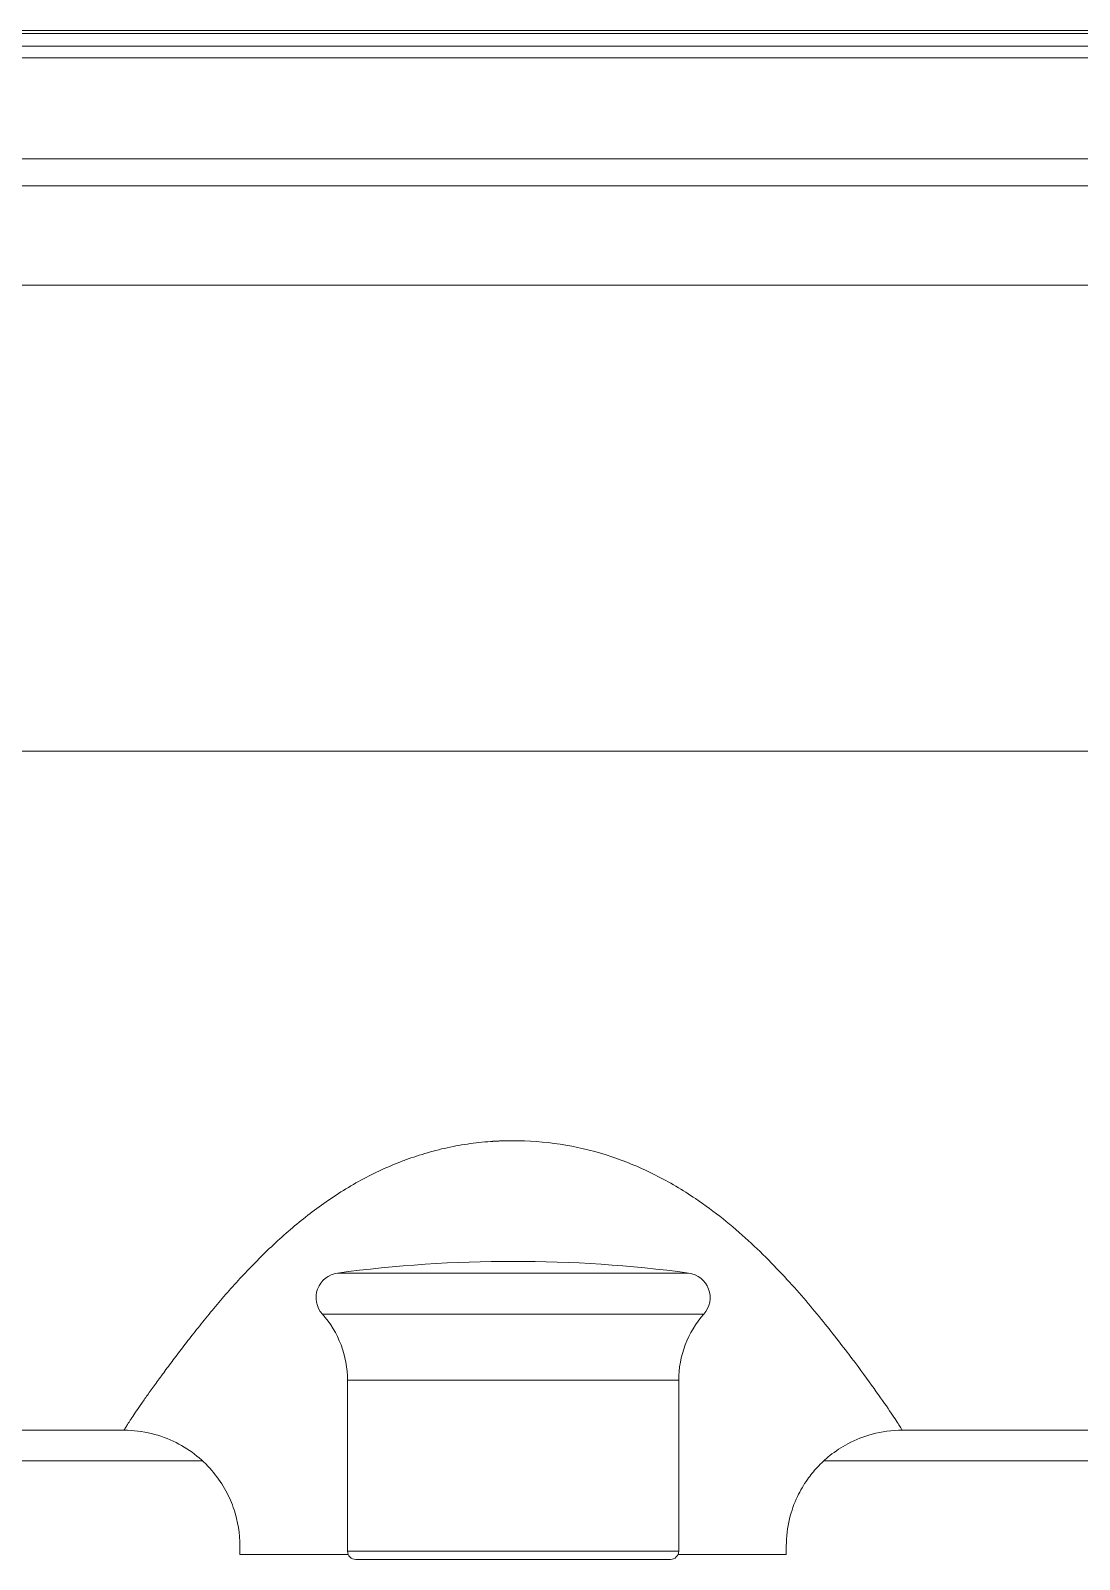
# Model space of a CAD drawing. Extents: x 1151 to 2280, y 0 to 827.
# Drawn here: x 1415.9 to 1479.2, y 213 to 305.4 of the extents above; entities that cross this region are included whole.
import ezdxf

# ---------------------------------------------------------------- set-up
doc = ezdxf.new("R2010")
doc.units = 0
doc.header["$LTSCALE"] = 10
doc.header["$MEASUREMENT"] = 0
doc.layers.add('1', color=7, linetype='CONTINUOUS')
doc.layers.add('20', color=7, linetype='CONTINUOUS', true_color=0xffffff)

msp = doc.modelspace()

# ---------------------------------------------------------------- linework, layer by layer
at = {"layer": '1', "color": 7, "linetype": 'Continuous', "lineweight": 18}
for p, q in [((1530.027, 305.358), (1360.027, 305.358)), ((1534.527, 295.979), (1355.527, 295.979)), ((1435.027, 213.534), (1435.027, 223.853)), ((1455.027, 213.534), (1455.027, 223.853)), ((1426.231, 218.979), (1377.027, 218.979)), ((1513.027, 218.979), (1463.807, 218.979)), ((1435.527, 213.034), (1454.527, 213.034))]:
    msp.add_line(p, q, dxfattribs=at)
at = {"layer": '1', "color": 7, "linetype": 'Continuous', "lineweight": 13}
for p, q in [((1530.027, 305.179), (1360.027, 305.179)), ((1360.027, 304.413), (1530.027, 304.413)), ((1530.027, 303.709), (1360.027, 303.709)), ((1355.527, 297.617), (1534.527, 297.617)), ((1534.527, 289.979), (1355.527, 289.979)), ((1434.428, 230.329), (1455.625, 230.329)), ((1433.507, 227.844), (1456.547, 227.844)), ((1435.027, 223.853), (1455.027, 223.853)), ((1435.027, 213.534), (1455.027, 213.534))]:
    msp.add_line(p, q, dxfattribs=at)
at = {"layer": '1', "color": 7, "linetype": 'Continuous', "lineweight": 18}
for centre, radius, start, end in [((1445.027, 151.034), 80, 90, 97.61316), ((1445.027, 151.034), 80, 82.38684, 90), ((1434.627, 228.842), 1.5, 97.61316, 221.69755), ((1455.427, 228.842), 1.5, 318.30245, 82.38684), ((1429.027, 223.853), 6, 0, 41.69755), ((1461.027, 223.853), 6, 138.30245, 180), ((1435.527, 213.534), 0.5, 180, 270), ((1454.527, 213.534), 0.5, 270, 0)]:
    msp.add_arc(centre, radius, start, end, dxfattribs=at)
at = {"layer": '20', "color": 7, "linetype": 'Continuous', "lineweight": 18}
for p, q in [((1531.027, 261.834), (1363.027, 261.834)), ((1363.027, 220.834), (1421.527, 220.834)), ((1468.527, 220.834), (1531.027, 220.834)), ((1428.527, 213.834), (1428.527, 213.334)), ((1435.068, 213.334), (1428.527, 213.334)), ((1461.527, 213.334), (1454.984, 213.334)), ((1461.527, 213.334), (1461.527, 213.834))]:
    msp.add_line(p, q, dxfattribs=at)
at = {"layer": '20', "color": 7, "linetype": 'Continuous', "lineweight": 13}
msp.add_open_spline([(1421.527, 220.834), (1421.527, 220.834), (1421.527, 220.834), (1421.527, 220.836), (1421.529, 220.838), (1421.53, 220.841), (1421.533, 220.845), (1421.535, 220.85), (1421.539, 220.855), (1421.542, 220.862), (1421.547, 220.869), (1421.551, 220.877), (1421.557, 220.886), (1421.563, 220.896), (1421.569, 220.907), (1421.576, 220.918), (1421.583, 220.931), (1421.591, 220.944), (1421.599, 220.958), (1421.608, 220.972), (1421.617, 220.988), (1421.627, 221.004), (1421.653, 221.046), (1421.701, 221.122), (1421.782, 221.25), (1421.878, 221.4), (1422.028, 221.628), (1422.255, 221.966), (1422.592, 222.456), (1422.993, 223.027), (1423.38, 223.566), (1423.72, 224.034), (1423.991, 224.403), (1424.277, 224.788), (1424.678, 225.323), (1425.213, 226.024), (1425.908, 226.912), (1426.653, 227.833), (1427.452, 228.784), (1428.298, 229.744), (1429.204, 230.717), (1430.162, 231.679), (1431.172, 232.617), (1432.215, 233.503), (1433.311, 234.346), (1434.464, 235.136), (1435.673, 235.861), (1436.913, 236.499), (1437.98, 236.959), (1438.853, 237.281), (1439.523, 237.5), (1440.199, 237.694), (1440.881, 237.863), (1441.571, 238.005), (1442.266, 238.122), (1442.965, 238.213), (1443.458, 238.257), (1443.74, 238.277), (1443.812, 238.282), (1443.883, 238.286), (1443.955, 238.291), (1444.026, 238.294), (1444.098, 238.298), (1444.169, 238.301), (1444.241, 238.305), (1444.312, 238.307), (1444.384, 238.31), (1444.455, 238.312), (1444.526, 238.314), (1444.598, 238.316), (1444.669, 238.318), (1444.741, 238.319), (1444.812, 238.32), (1444.884, 238.32), (1444.955, 238.321), (1445.003, 238.321), (1445.027, 238.321)], degree=3, knots=[0, 0, 0, 0, 0.003279, 0.006549, 0.009812, 0.013067, 0.016314, 0.019553, 0.022784, 0.026008, 0.029224, 0.032432, 0.035633, 0.038827, 0.042012, 0.045191, 0.048362, 0.051525, 0.054682, 0.057831, 0.060973, 0.064108, 0.067236, 0.084212, 0.101102, 0.117916, 0.134662, 0.168164, 0.201984, 0.236191, 0.270852, 0.288278, 0.305793, 0.323404, 0.341118, 0.376492, 0.41185, 0.447506, 0.482761, 0.518498, 0.553451, 0.589629, 0.624876, 0.659299, 0.693008, 0.728193, 0.762688, 0.796656, 0.830272, 0.847441, 0.864543, 0.881601, 0.898642, 0.915733, 0.932813, 0.949909, 0.967045, 0.968783, 0.97052, 0.972257, 0.973993, 0.975729, 0.977464, 0.979199, 0.980934, 0.982669, 0.984403, 0.986136, 0.98787, 0.989603, 0.991337, 0.993069, 0.994802, 0.996535, 0.998268, 1, 1, 1, 1], dxfattribs=at)
at = {"layer": '20', "color": 7, "linetype": 'Continuous', "lineweight": 18}
for points, knots in [([(1468.527, 220.834), (1468.527, 220.834), (1468.526, 220.835), (1468.522, 220.843), (1468.495, 220.89), (1468.385, 221.073), (1468.178, 221.399), (1467.774, 222.007), (1467.027, 223.082), (1465.957, 224.555), (1464.902, 225.946), (1464.009, 227.087), (1463.006, 228.313), (1461.886, 229.606), (1460.637, 230.946), (1459.253, 232.295), (1457.728, 233.609), (1455.878, 234.98), (1453.653, 236.304), (1451.018, 237.414), (1448.228, 238.123), (1446.204, 238.312), (1445.136, 238.321), (1445.027, 238.321)], [0, 0, 0, 0, 0.008673, 0.008673, 0.046492, 0.093039, 0.139586, 0.186132, 0.279226, 0.37232, 0.418866, 0.465413, 0.51196, 0.558507, 0.605054, 0.6516, 0.698147, 0.744694, 0.806756, 0.868819, 0.930881, 0.992944, 1, 1, 1, 1]), ([(1421.527, 220.834), (1422.095, 220.833), (1423.169, 220.706), (1424.676, 220.152), (1425.943, 219.33), (1426.954, 218.325), (1427.702, 217.217), (1428.342, 215.736), (1428.523, 214.599), (1428.527, 213.834)], [0, 0, 0, 0, 0.152342, 0.296888, 0.433654, 0.562637, 0.683828, 0.797224, 1, 1, 1, 1]), ([(1461.527, 213.834), (1461.528, 214.403), (1461.649, 215.425), (1462.131, 216.784), (1462.733, 217.811), (1463.4, 218.633), (1464.206, 219.383), (1465.301, 220.104), (1466.78, 220.686), (1467.9, 220.832), (1468.527, 220.834)], [0, 0, 0, 0, 0.152336, 0.282383, 0.390116, 0.476248, 0.57091, 0.689778, 0.832812, 1, 1, 1, 1])]:
    msp.add_open_spline(points, degree=3, knots=knots, dxfattribs=at)

doc.saveas('drawing.dxf')
